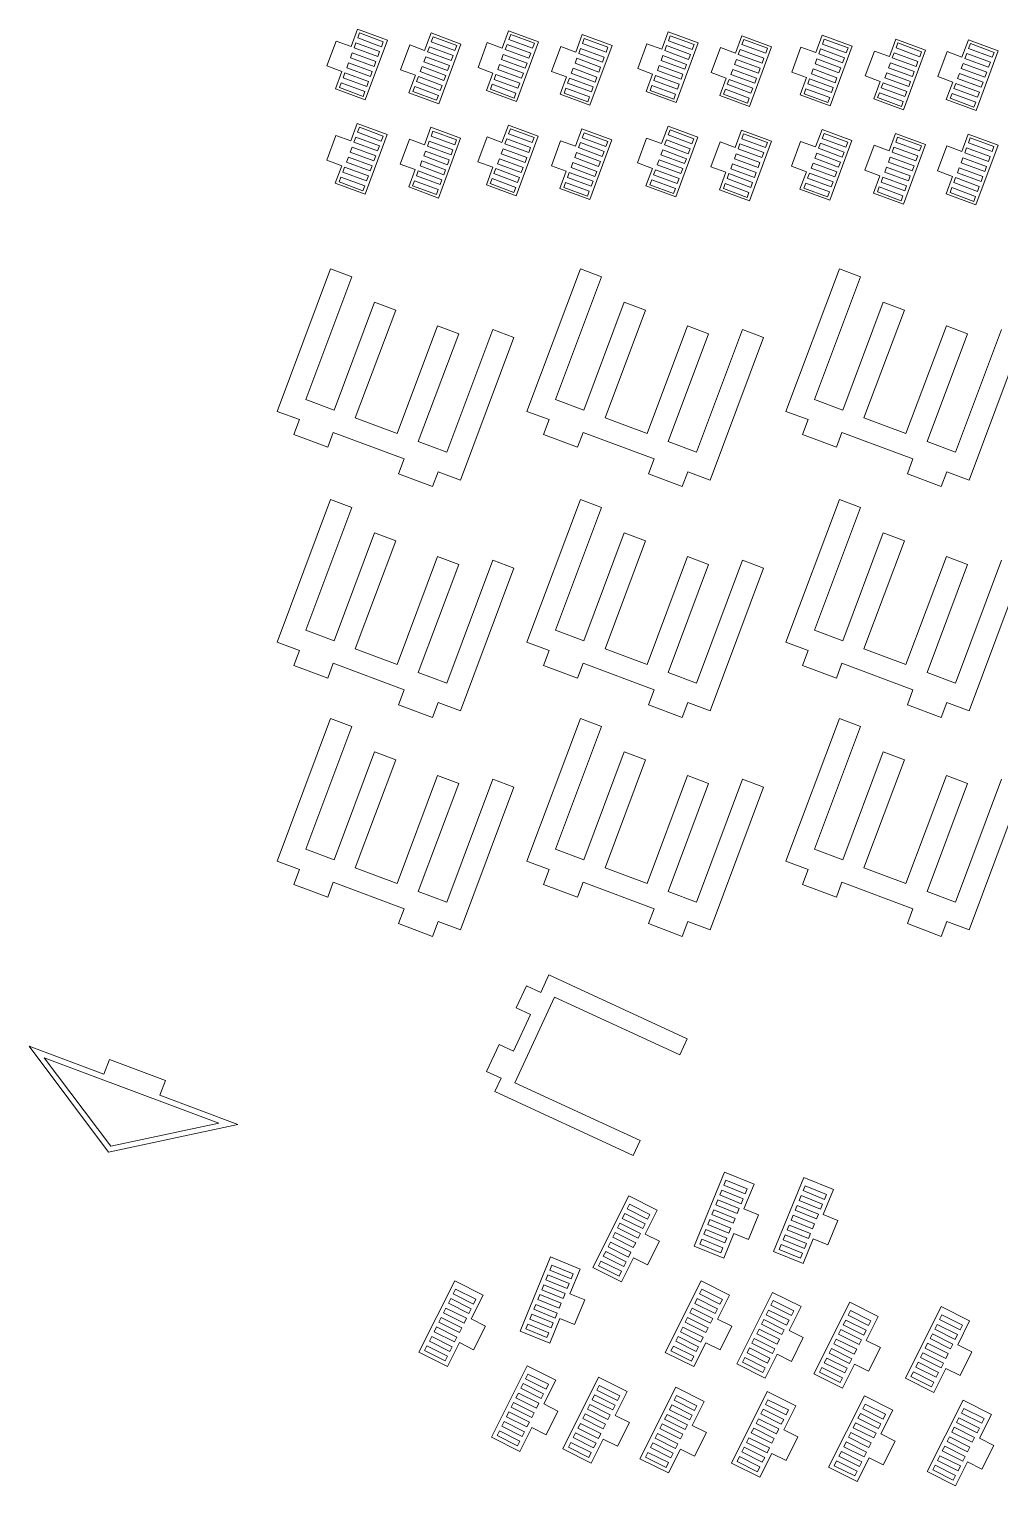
# Model space of a CAD drawing. Header units: millimetres. Extents: x -356 to 984, y -1262 to 367.
# Drawn here: x 420.9 to 603.9, y -867.7 to -593.1 of the extents above; entities that cross this region are included whole.
import ezdxf

# ---------------------------------------------------------------- set-up
doc = ezdxf.new("R2010")
doc.units = ezdxf.units.MM

msp = doc.modelspace()

# ---------------------------------------------------------------- linework, layer by layer
at = {"color": 7, "linetype": 'Continuous', "lineweight": 15}
for p, q in [((481.59, -596.34), (482.81, -593.05)), ((488.43, -595.13), (482.81, -593.05)), ((477.05, -599.99), (478.78, -595.3)), ((478.78, -595.3), (481.59, -596.34)), ((482.16, -596.59), (482.5, -595.65)), ((482.5, -595.65), (486.97, -597.3)), ((482.85, -594.71), (483.2, -593.78)), ((487.32, -596.37), (482.85, -594.71)), ((483.2, -593.78), (487.67, -595.43)), ((484.27, -606.39), (488.43, -595.13)), ((487.67, -595.43), (487.32, -596.37)), ((490.91, -600.72), (492.64, -596.03)), ((492.64, -596.03), (495.45, -597.07)), ((495.45, -597.07), (496.67, -593.78)), ((502.3, -595.86), (496.67, -593.78)), ((496.71, -595.44), (497.06, -594.5)), ((501.18, -597.09), (496.71, -595.44)), ((497.06, -594.5), (501.53, -596.16)), ((498.14, -607.12), (502.3, -595.86)), ((505.53, -600.29), (507.26, -595.6)), ((507.26, -595.6), (510.08, -596.64)), ((510.08, -596.64), (511.29, -593.36)), ((510.64, -596.89), (510.99, -595.96)), ((510.99, -595.96), (515.46, -597.61)), ((516.92, -595.44), (511.29, -593.36)), ((511.33, -595.02), (511.68, -594.08)), ((515.8, -596.67), (511.33, -595.02)), ((511.68, -594.08), (516.15, -595.73)), ((512.76, -606.7), (516.92, -595.44)), ((516.15, -595.73), (515.8, -596.67)), ((523.94, -597.37), (525.15, -594.09)), ((530.78, -596.17), (525.15, -594.09)), ((525.19, -595.75), (525.54, -594.81)), ((529.66, -597.4), (525.19, -595.75)), ((525.54, -594.81), (530.01, -596.46)), ((535.62, -600.5), (537.35, -595.81)), ((537.35, -595.81), (540.17, -596.85)), ((540.17, -596.85), (541.38, -593.57)), ((547.01, -595.65), (541.38, -593.57)), ((541.42, -595.23), (541.77, -594.29)), ((545.89, -596.88), (541.42, -595.23)), ((541.77, -594.29), (546.24, -595.94)), ((542.85, -606.91), (547.01, -595.65)), ((546.24, -595.94), (545.89, -596.88)), ((554.03, -597.58), (555.24, -594.3)), ((560.87, -596.38), (555.24, -594.3)), ((555.28, -595.96), (555.63, -595.02)), ((559.75, -597.61), (555.28, -595.96)), ((555.63, -595.02), (560.1, -596.67)), ((569.2, -597.49), (570.41, -594.21)), ((576.04, -596.29), (570.41, -594.21)), ((570.46, -595.87), (570.8, -594.93)), ((574.93, -597.52), (570.46, -595.87)), ((570.8, -594.93), (575.27, -596.58)), ((583.06, -598.22), (584.27, -594.94)), ((589.9, -597.01), (584.27, -594.94)), ((584.32, -596.59), (584.66, -595.66)), ((584.66, -595.66), (589.13, -597.31)), ((596.75, -598.34), (597.96, -595.05)), ((603.59, -597.13), (597.96, -595.05)), ((598, -596.71), (598.35, -595.78)), ((598.35, -595.78), (602.82, -597.43)), ((481.46, -598.47), (481.81, -597.53)), ((485.93, -600.12), (481.46, -598.47)), ((481.81, -597.53), (486.28, -599.18)), ((486.63, -598.24), (482.16, -596.59)), ((486.97, -597.3), (486.63, -598.24)), ((495.32, -599.19), (495.67, -598.26)), ((495.67, -598.26), (500.14, -599.91)), ((496.02, -597.32), (496.36, -596.38)), ((500.49, -598.97), (496.02, -597.32)), ((496.36, -596.38), (500.84, -598.03)), ((500.84, -598.03), (500.49, -598.97)), ((501.53, -596.16), (501.18, -597.09)), ((509.95, -598.77), (510.29, -597.83)), ((514.42, -600.42), (509.95, -598.77)), ((510.29, -597.83), (514.76, -599.48)), ((515.11, -598.55), (510.64, -596.89)), ((515.46, -597.61), (515.11, -598.55)), ((519.39, -601.02), (521.12, -596.33)), ((521.12, -596.33), (523.94, -597.37)), ((523.81, -599.5), (524.15, -598.56)), ((524.15, -598.56), (528.62, -600.21)), ((524.5, -597.62), (524.85, -596.68)), ((528.97, -599.27), (524.5, -597.62)), ((524.85, -596.68), (529.32, -598.34)), ((526.62, -607.42), (530.78, -596.17)), ((529.32, -598.34), (528.97, -599.27)), ((530.01, -596.46), (529.66, -597.4)), ((540.04, -598.98), (540.38, -598.04)), ((540.38, -598.04), (544.85, -599.7)), ((540.73, -597.11), (541.08, -596.17)), ((545.2, -598.76), (540.73, -597.11)), ((541.08, -596.17), (545.55, -597.82)), ((545.55, -597.82), (545.2, -598.76)), ((549.48, -601.23), (551.21, -596.54)), ((551.21, -596.54), (554.03, -597.58)), ((553.9, -599.71), (554.24, -598.77)), ((554.24, -598.77), (558.72, -600.42)), ((554.59, -597.83), (554.94, -596.9)), ((559.06, -599.49), (554.59, -597.83)), ((554.94, -596.9), (559.41, -598.55)), ((556.71, -607.64), (560.87, -596.38)), ((559.41, -598.55), (559.06, -599.49)), ((560.1, -596.67), (559.75, -597.61)), ((564.65, -601.14), (566.38, -596.45)), ((566.38, -596.45), (569.2, -597.49)), ((569.07, -599.62), (569.42, -598.68)), ((569.42, -598.68), (573.89, -600.33)), ((569.76, -597.74), (570.11, -596.8)), ((574.23, -599.39), (569.76, -597.74)), ((570.11, -596.8), (574.58, -598.46)), ((571.88, -607.54), (576.04, -596.29)), ((574.58, -598.46), (574.23, -599.39)), ((575.27, -596.58), (574.93, -597.52)), ((578.51, -601.87), (580.24, -597.18)), ((580.24, -597.18), (583.06, -598.22)), ((583.62, -598.47), (583.97, -597.53)), ((588.09, -600.12), (583.62, -598.47)), ((583.97, -597.53), (588.44, -599.18)), ((588.79, -598.25), (584.32, -596.59)), ((585.74, -608.27), (589.9, -597.01)), ((589.13, -597.31), (588.79, -598.25)), ((592.2, -601.99), (593.93, -597.3)), ((593.93, -597.3), (596.75, -598.34)), ((597.31, -598.59), (597.66, -597.65)), ((601.78, -600.24), (597.31, -598.59)), ((597.66, -597.65), (602.13, -599.3)), ((602.47, -598.37), (598, -596.71)), ((599.43, -608.39), (603.59, -597.13)), ((602.82, -597.43), (602.47, -598.37)), ((477.05, -599.99), (479.86, -601.03)), ((478.65, -604.31), (479.86, -601.03)), ((480.08, -602.22), (480.42, -601.28)), ((480.42, -601.28), (484.89, -602.93)), ((480.77, -600.34), (481.12, -599.4)), ((485.24, -601.99), (480.77, -600.34)), ((481.12, -599.4), (485.59, -601.06)), ((485.59, -601.06), (485.24, -601.99)), ((486.28, -599.18), (485.93, -600.12)), ((490.91, -600.72), (493.72, -601.76)), ((494.63, -601.07), (494.98, -600.13)), ((499.1, -602.72), (494.63, -601.07)), ((494.98, -600.13), (499.45, -601.78)), ((499.8, -600.85), (495.32, -599.19)), ((500.14, -599.91), (499.8, -600.85)), ((505.53, -600.29), (508.34, -601.33)), ((507.13, -604.62), (508.34, -601.33)), ((509.25, -600.65), (509.6, -599.71)), ((513.72, -602.3), (509.25, -600.65)), ((509.6, -599.71), (514.07, -601.36)), ((514.07, -601.36), (513.72, -602.3)), ((514.76, -599.48), (514.42, -600.42)), ((519.39, -601.02), (522.2, -602.06)), ((523.11, -601.37), (523.46, -600.44)), ((527.58, -603.03), (523.11, -601.37)), ((523.46, -600.44), (527.93, -602.09)), ((528.28, -601.15), (523.81, -599.5)), ((528.62, -600.21), (528.28, -601.15)), ((535.62, -600.5), (538.43, -601.54)), ((539.34, -600.86), (539.69, -599.92)), ((543.81, -602.51), (539.34, -600.86)), ((539.69, -599.92), (544.16, -601.57)), ((544.51, -600.63), (540.04, -598.98)), ((544.85, -599.7), (544.51, -600.63)), ((549.48, -601.23), (552.29, -602.27)), ((553.2, -601.59), (553.55, -600.65)), ((553.55, -600.65), (558.02, -602.3)), ((558.37, -601.36), (553.9, -599.71)), ((558.72, -600.42), (558.37, -601.36)), ((564.65, -601.14), (567.46, -602.18)), ((568.38, -601.49), (568.72, -600.56)), ((572.85, -603.15), (568.38, -601.49)), ((568.72, -600.56), (573.19, -602.21)), ((573.54, -601.27), (569.07, -599.62)), ((573.89, -600.33), (573.54, -601.27)), ((582.24, -602.22), (582.58, -601.28)), ((582.58, -601.28), (587.05, -602.94)), ((582.93, -600.35), (583.28, -599.41)), ((587.4, -602), (582.93, -600.35)), ((583.28, -599.41), (587.75, -601.06)), ((587.75, -601.06), (587.4, -602)), ((588.44, -599.18), (588.09, -600.12)), ((595.92, -602.34), (596.27, -601.4)), ((596.27, -601.4), (600.74, -603.06)), ((596.62, -600.47), (596.96, -599.53)), ((601.09, -602.12), (596.62, -600.47)), ((596.96, -599.53), (601.43, -601.18)), ((601.43, -601.18), (601.09, -602.12)), ((602.13, -599.3), (601.78, -600.24)), ((479.38, -604.09), (479.73, -603.16)), ((483.85, -605.75), (479.38, -604.09)), ((479.73, -603.16), (484.2, -604.81)), ((484.55, -603.87), (480.08, -602.22)), ((484.89, -602.93), (484.55, -603.87)), ((492.51, -605.04), (493.72, -601.76)), ((493.24, -604.82), (493.59, -603.88)), ((493.59, -603.88), (498.06, -605.54)), ((493.94, -602.95), (494.28, -602.01)), ((498.41, -604.6), (493.94, -602.95)), ((494.28, -602.01), (498.76, -603.66)), ((498.76, -603.66), (498.41, -604.6)), ((499.45, -601.78), (499.1, -602.72)), ((507.87, -604.4), (508.21, -603.46)), ((508.21, -603.46), (512.68, -605.11)), ((508.56, -602.52), (508.91, -601.58)), ((513.03, -604.17), (508.56, -602.52)), ((508.91, -601.58), (513.38, -603.24)), ((513.38, -603.24), (513.03, -604.17)), ((520.99, -605.34), (522.2, -602.06)), ((521.73, -605.13), (522.07, -604.19)), ((522.07, -604.19), (526.54, -605.84)), ((522.42, -603.25), (522.77, -602.31)), ((526.89, -604.9), (522.42, -603.25)), ((522.77, -602.31), (527.24, -603.96)), ((527.24, -603.96), (526.89, -604.9)), ((527.93, -602.09), (527.58, -603.03)), ((537.22, -604.83), (538.43, -601.54)), ((537.96, -604.61), (538.3, -603.67)), ((538.3, -603.67), (542.77, -605.32)), ((538.65, -602.73), (539, -601.8)), ((543.12, -604.39), (538.65, -602.73)), ((539, -601.8), (543.47, -603.45)), ((543.47, -603.45), (543.12, -604.39)), ((544.16, -601.57), (543.81, -602.51)), ((551.08, -605.56), (552.29, -602.27)), ((552.51, -603.46), (552.86, -602.52)), ((556.98, -605.11), (552.51, -603.46)), ((552.86, -602.52), (557.33, -604.18)), ((557.68, -603.24), (553.2, -601.59)), ((557.33, -604.18), (556.98, -605.11)), ((558.02, -602.3), (557.68, -603.24)), ((566.25, -605.46), (567.46, -602.18)), ((567.68, -603.37), (568.03, -602.43)), ((572.15, -605.02), (567.68, -603.37)), ((568.03, -602.43), (572.5, -604.08)), ((572.5, -604.08), (572.15, -605.02)), ((573.19, -602.21), (572.85, -603.15)), ((578.51, -601.87), (581.33, -602.91)), ((580.11, -606.19), (581.33, -602.91)), ((581.54, -604.1), (581.89, -603.16)), ((586.01, -605.75), (581.54, -604.1)), ((581.89, -603.16), (586.36, -604.81)), ((586.71, -603.87), (582.24, -602.22)), ((587.05, -602.94), (586.71, -603.87)), ((592.2, -601.99), (595.01, -603.03)), ((593.8, -606.31), (595.01, -603.03)), ((595.23, -604.22), (595.58, -603.28)), ((599.7, -605.87), (595.23, -604.22)), ((595.58, -603.28), (600.05, -604.93)), ((600.39, -603.99), (595.92, -602.34)), ((600.74, -603.06), (600.39, -603.99)), ((484.27, -606.39), (478.65, -604.31)), ((484.2, -604.81), (483.85, -605.75)), ((498.14, -607.12), (492.51, -605.04)), ((497.72, -606.47), (493.24, -604.82)), ((498.06, -605.54), (497.72, -606.47)), ((512.76, -606.7), (507.13, -604.62)), ((512.34, -606.05), (507.87, -604.4)), ((512.68, -605.11), (512.34, -606.05)), ((526.62, -607.42), (520.99, -605.34)), ((526.2, -606.78), (521.73, -605.13)), ((526.54, -605.84), (526.2, -606.78)), ((542.85, -606.91), (537.22, -604.83)), ((542.43, -606.26), (537.96, -604.61)), ((542.77, -605.32), (542.43, -606.26)), ((556.71, -607.64), (551.08, -605.56)), ((551.82, -605.34), (552.16, -604.4)), ((556.29, -606.99), (551.82, -605.34)), ((552.16, -604.4), (556.64, -606.05)), ((556.64, -606.05), (556.29, -606.99)), ((571.88, -607.54), (566.25, -605.46)), ((566.99, -605.25), (567.34, -604.31)), ((571.46, -606.9), (566.99, -605.25)), ((567.34, -604.31), (571.81, -605.96)), ((571.81, -605.96), (571.46, -606.9)), ((585.74, -608.27), (580.11, -606.19)), ((580.85, -605.97), (581.2, -605.04)), ((585.32, -607.63), (580.85, -605.97)), ((581.2, -605.04), (585.67, -606.69)), ((585.67, -606.69), (585.32, -607.63)), ((586.36, -604.81), (586.01, -605.75)), ((599.43, -608.39), (593.8, -606.31)), ((594.54, -606.09), (594.88, -605.16)), ((599.01, -607.75), (594.54, -606.09)), ((594.88, -605.16), (599.35, -606.81)), ((599.35, -606.81), (599.01, -607.75)), ((600.05, -604.93), (599.7, -605.87)), ((481.55, -614.12), (482.77, -610.83)), ((488.39, -612.91), (482.77, -610.83)), ((482.81, -612.49), (483.16, -611.56)), ((487.28, -614.15), (482.81, -612.49)), ((483.16, -611.56), (487.63, -613.21)), ((495.41, -614.85), (496.63, -611.56)), ((502.25, -613.64), (496.63, -611.56)), ((496.67, -613.22), (497.02, -612.28)), ((497.02, -612.28), (501.49, -613.94)), ((510.03, -614.42), (511.25, -611.14)), ((516.88, -613.22), (511.25, -611.14)), ((511.29, -612.8), (511.64, -611.86)), ((511.64, -611.86), (516.11, -613.51)), ((523.89, -615.15), (525.11, -611.87)), ((530.74, -613.95), (525.11, -611.87)), ((540.13, -614.63), (541.34, -611.35)), ((546.97, -613.43), (541.34, -611.35)), ((541.38, -613.01), (541.73, -612.07)), ((541.73, -612.07), (546.2, -613.72)), ((553.99, -615.36), (555.2, -612.08)), ((560.83, -614.16), (555.2, -612.08)), ((569.16, -615.27), (570.37, -611.99)), ((576, -614.07), (570.37, -611.99)), ((477, -617.77), (478.74, -613.08)), ((478.74, -613.08), (481.55, -614.12)), ((482.12, -614.37), (482.46, -613.43)), ((486.59, -616.02), (482.12, -614.37)), ((482.46, -613.43), (486.93, -615.08)), ((484.23, -624.17), (488.39, -612.91)), ((486.93, -615.08), (486.59, -616.02)), ((487.63, -613.21), (487.28, -614.15)), ((490.87, -618.5), (492.6, -613.81)), ((492.6, -613.81), (495.41, -614.85)), ((495.98, -615.1), (496.32, -614.16)), ((500.45, -616.75), (495.98, -615.1)), ((496.32, -614.16), (500.79, -615.81)), ((501.14, -614.87), (496.67, -613.22)), ((498.09, -624.9), (502.25, -613.64)), ((501.49, -613.94), (501.14, -614.87)), ((505.49, -618.07), (507.22, -613.38)), ((507.22, -613.38), (510.03, -614.42)), ((510.6, -614.67), (510.95, -613.74)), ((515.07, -616.33), (510.6, -614.67)), ((510.95, -613.74), (515.42, -615.39)), ((515.76, -614.45), (511.29, -612.8)), ((512.72, -624.48), (516.88, -613.22)), ((516.11, -613.51), (515.76, -614.45)), ((519.35, -618.8), (521.08, -614.11)), ((521.08, -614.11), (523.89, -615.15)), ((524.46, -615.4), (524.81, -614.46)), ((524.81, -614.46), (529.28, -616.12)), ((525.15, -613.53), (525.5, -612.59)), ((529.62, -615.18), (525.15, -613.53)), ((525.5, -612.59), (529.97, -614.24)), ((526.58, -625.2), (530.74, -613.95)), ((529.97, -614.24), (529.62, -615.18)), ((535.58, -618.28), (537.31, -613.59)), ((537.31, -613.59), (540.13, -614.63)), ((540.69, -614.89), (541.04, -613.95)), ((545.16, -616.54), (540.69, -614.89)), ((541.04, -613.95), (545.51, -615.6)), ((545.85, -614.66), (541.38, -613.01)), ((542.81, -624.69), (546.97, -613.43)), ((546.2, -613.72), (545.85, -614.66)), ((549.44, -619.01), (551.17, -614.32)), ((551.17, -614.32), (553.99, -615.36)), ((554.55, -615.61), (554.9, -614.68)), ((554.9, -614.68), (559.37, -616.33)), ((555.24, -613.74), (555.59, -612.8)), ((559.71, -615.39), (555.24, -613.74)), ((555.59, -612.8), (560.06, -614.45)), ((556.67, -625.42), (560.83, -614.16)), ((560.06, -614.45), (559.71, -615.39)), ((564.61, -618.92), (566.34, -614.23)), ((566.34, -614.23), (569.16, -615.27)), ((569.72, -615.52), (570.07, -614.58)), ((570.07, -614.58), (574.54, -616.24)), ((570.41, -613.65), (570.76, -612.71)), ((574.88, -615.3), (570.41, -613.65)), ((570.76, -612.71), (575.23, -614.36)), ((571.84, -625.32), (576, -614.07)), ((575.23, -614.36), (574.88, -615.3)), ((578.47, -619.65), (580.2, -614.96)), ((580.2, -614.96), (583.02, -616)), ((583.02, -616), (584.23, -612.72)), ((589.86, -614.8), (584.23, -612.72)), ((584.27, -614.37), (584.62, -613.44)), ((588.75, -616.03), (584.27, -614.37)), ((584.62, -613.44), (589.09, -615.09)), ((585.7, -626.05), (589.86, -614.8)), ((589.09, -615.09), (588.75, -616.03)), ((592.16, -619.77), (593.89, -615.08)), ((593.89, -615.08), (596.71, -616.12)), ((596.71, -616.12), (597.92, -612.83)), ((603.55, -614.91), (597.92, -612.83)), ((597.96, -614.49), (598.31, -613.56)), ((602.43, -616.15), (597.96, -614.49)), ((598.31, -613.56), (602.78, -615.21)), ((599.39, -626.17), (603.55, -614.91)), ((602.78, -615.21), (602.43, -616.15)), ((477, -617.77), (479.82, -618.81)), ((480.73, -618.12), (481.08, -617.18)), ((481.08, -617.18), (485.55, -618.84)), ((481.42, -616.25), (481.77, -615.31)), ((485.89, -617.9), (481.42, -616.25)), ((481.77, -615.31), (486.24, -616.96)), ((486.24, -616.96), (485.89, -617.9)), ((494.59, -618.85), (494.94, -617.91)), ((494.94, -617.91), (499.41, -619.56)), ((495.28, -616.97), (495.63, -616.04)), ((499.75, -618.63), (495.28, -616.97)), ((495.63, -616.04), (500.1, -617.69)), ((500.1, -617.69), (499.75, -618.63)), ((500.79, -615.81), (500.45, -616.75)), ((509.21, -618.43), (509.56, -617.49)), ((509.56, -617.49), (514.03, -619.14)), ((509.91, -616.55), (510.25, -615.61)), ((514.38, -618.2), (509.91, -616.55)), ((510.25, -615.61), (514.72, -617.26)), ((514.72, -617.26), (514.38, -618.2)), ((515.42, -615.39), (515.07, -616.33)), ((523.77, -617.28), (524.11, -616.34)), ((528.24, -618.93), (523.77, -617.28)), ((524.11, -616.34), (528.58, -617.99)), ((528.93, -617.05), (524.46, -615.4)), ((528.58, -617.99), (528.24, -618.93)), ((529.28, -616.12), (528.93, -617.05)), ((539.3, -618.64), (539.65, -617.7)), ((539.65, -617.7), (544.12, -619.35)), ((540, -616.76), (540.34, -615.82)), ((544.47, -618.41), (540, -616.76)), ((540.34, -615.82), (544.81, -617.48)), ((544.81, -617.48), (544.47, -618.41)), ((545.51, -615.6), (545.16, -616.54)), ((553.86, -617.49), (554.2, -616.55)), ((558.33, -619.14), (553.86, -617.49)), ((554.2, -616.55), (558.67, -618.2)), ((559.02, -617.27), (554.55, -615.61)), ((559.37, -616.33), (559.02, -617.27)), ((569.03, -617.4), (569.37, -616.46)), ((573.5, -619.05), (569.03, -617.4)), ((569.37, -616.46), (573.84, -618.11)), ((574.19, -617.17), (569.72, -615.52)), ((574.54, -616.24), (574.19, -617.17)), ((582.89, -618.13), (583.23, -617.19)), ((583.23, -617.19), (587.71, -618.84)), ((583.58, -616.25), (583.93, -615.31)), ((588.05, -617.9), (583.58, -616.25)), ((583.93, -615.31), (588.4, -616.96)), ((588.4, -616.96), (588.05, -617.9)), ((596.58, -618.25), (596.92, -617.31)), ((596.92, -617.31), (601.39, -618.96)), ((597.27, -616.37), (597.62, -615.43)), ((601.74, -618.02), (597.27, -616.37)), ((597.62, -615.43), (602.09, -617.08)), ((602.09, -617.08), (601.74, -618.02)), ((478.61, -622.09), (479.82, -618.81)), ((480.04, -620), (480.38, -619.06)), ((484.51, -621.65), (480.04, -620)), ((480.38, -619.06), (484.85, -620.71)), ((485.2, -619.77), (480.73, -618.12)), ((484.85, -620.71), (484.51, -621.65)), ((485.55, -618.84), (485.2, -619.77)), ((490.87, -618.5), (493.68, -619.54)), ((492.47, -622.82), (493.68, -619.54)), ((493.9, -620.73), (494.24, -619.79)), ((498.37, -622.38), (493.9, -620.73)), ((494.24, -619.79), (498.71, -621.44)), ((499.06, -620.5), (494.59, -618.85)), ((499.41, -619.56), (499.06, -620.5)), ((505.49, -618.07), (508.3, -619.11)), ((507.09, -622.4), (508.3, -619.11)), ((508.52, -620.3), (508.87, -619.36)), ((512.99, -621.95), (508.52, -620.3)), ((508.87, -619.36), (513.34, -621.02)), ((513.68, -620.08), (509.21, -618.43)), ((514.03, -619.14), (513.68, -620.08)), ((519.35, -618.8), (522.16, -619.84)), ((520.95, -623.12), (522.16, -619.84)), ((522.38, -621.03), (522.73, -620.09)), ((522.73, -620.09), (527.2, -621.74)), ((523.07, -619.15), (523.42, -618.22)), ((527.54, -620.81), (523.07, -619.15)), ((523.42, -618.22), (527.89, -619.87)), ((527.89, -619.87), (527.54, -620.81)), ((535.58, -618.28), (538.39, -619.32)), ((537.18, -622.61), (538.39, -619.32)), ((538.61, -620.51), (538.96, -619.58)), ((543.08, -622.17), (538.61, -620.51)), ((538.96, -619.58), (543.43, -621.23)), ((543.77, -620.29), (539.3, -618.64)), ((544.12, -619.35), (543.77, -620.29)), ((549.44, -619.01), (552.25, -620.05)), ((551.04, -623.34), (552.25, -620.05)), ((552.47, -621.24), (552.82, -620.3)), ((552.82, -620.3), (557.29, -621.96)), ((553.16, -619.37), (553.51, -618.43)), ((557.63, -621.02), (553.16, -619.37)), ((553.51, -618.43), (557.98, -620.08)), ((557.98, -620.08), (557.63, -621.02)), ((558.67, -618.2), (558.33, -619.14)), ((564.61, -618.92), (567.42, -619.96)), ((566.21, -623.24), (567.42, -619.96)), ((567.64, -621.15), (567.99, -620.21)), ((567.99, -620.21), (572.46, -621.86)), ((568.33, -619.27), (568.68, -618.34)), ((572.8, -620.93), (568.33, -619.27)), ((568.68, -618.34), (573.15, -619.99)), ((573.15, -619.99), (572.8, -620.93)), ((573.84, -618.11), (573.5, -619.05)), ((578.47, -619.65), (581.28, -620.69)), ((580.07, -623.97), (581.28, -620.69)), ((582.19, -620), (582.54, -619.06)), ((586.67, -621.65), (582.19, -620)), ((582.54, -619.06), (587.01, -620.72)), ((587.36, -619.78), (582.89, -618.13)), ((587.01, -620.72), (586.67, -621.65)), ((587.71, -618.84), (587.36, -619.78)), ((592.16, -619.77), (594.97, -620.81)), ((595.88, -620.12), (596.23, -619.18)), ((600.35, -621.77), (595.88, -620.12)), ((596.23, -619.18), (600.7, -620.84)), ((601.05, -619.9), (596.58, -618.25)), ((601.39, -618.96), (601.05, -619.9)), ((484.23, -624.17), (478.61, -622.09)), ((479.34, -621.87), (479.69, -620.94)), ((483.81, -623.53), (479.34, -621.87)), ((479.69, -620.94), (484.16, -622.59)), ((484.16, -622.59), (483.81, -623.53)), ((498.09, -624.9), (492.47, -622.82)), ((493.2, -622.6), (493.55, -621.66)), ((497.67, -624.25), (493.2, -622.6)), ((493.55, -621.66), (498.02, -623.32)), ((498.02, -623.32), (497.67, -624.25)), ((498.71, -621.44), (498.37, -622.38)), ((512.72, -624.48), (507.09, -622.4)), ((507.83, -622.18), (508.17, -621.24)), ((512.3, -623.83), (507.83, -622.18)), ((508.17, -621.24), (512.64, -622.89)), ((512.64, -622.89), (512.3, -623.83)), ((513.34, -621.02), (512.99, -621.95)), ((526.58, -625.2), (520.95, -623.12)), ((521.69, -622.91), (522.03, -621.97)), ((526.16, -624.56), (521.69, -622.91)), ((522.03, -621.97), (526.5, -623.62)), ((526.85, -622.68), (522.38, -621.03)), ((527.2, -621.74), (526.85, -622.68)), ((542.81, -624.69), (537.18, -622.61)), ((537.92, -622.39), (538.26, -621.45)), ((542.39, -624.04), (537.92, -622.39)), ((538.26, -621.45), (542.73, -623.1)), ((542.73, -623.1), (542.39, -624.04)), ((543.43, -621.23), (543.08, -622.17)), ((556.67, -625.42), (551.04, -623.34)), ((551.78, -623.12), (552.12, -622.18)), ((556.25, -624.77), (551.78, -623.12)), ((552.12, -622.18), (556.59, -623.83)), ((556.94, -622.89), (552.47, -621.24)), ((557.29, -621.96), (556.94, -622.89)), ((571.84, -625.32), (566.21, -623.24)), ((566.95, -623.03), (567.29, -622.09)), ((571.42, -624.68), (566.95, -623.03)), ((567.29, -622.09), (571.76, -623.74)), ((572.11, -622.8), (567.64, -621.15)), ((572.46, -621.86), (572.11, -622.8)), ((580.81, -623.75), (581.15, -622.82)), ((581.15, -622.82), (585.63, -624.47)), ((581.5, -621.88), (581.85, -620.94)), ((585.97, -623.53), (581.5, -621.88)), ((581.85, -620.94), (586.32, -622.59)), ((586.32, -622.59), (585.97, -623.53)), ((593.76, -624.09), (594.97, -620.81)), ((594.5, -623.87), (594.84, -622.94)), ((594.84, -622.94), (599.31, -624.59)), ((595.19, -622), (595.54, -621.06)), ((599.66, -623.65), (595.19, -622)), ((595.54, -621.06), (600.01, -622.71)), ((600.01, -622.71), (599.66, -623.65)), ((600.7, -620.84), (600.35, -621.77)), ((526.5, -623.62), (526.16, -624.56)), ((556.59, -623.83), (556.25, -624.77)), ((571.76, -623.74), (571.42, -624.68)), ((585.7, -626.05), (580.07, -623.97)), ((585.28, -625.41), (580.81, -623.75)), ((585.63, -624.47), (585.28, -625.41)), ((599.39, -626.17), (593.76, -624.09)), ((598.97, -625.53), (594.5, -623.87)), ((599.31, -624.59), (598.97, -625.53)), ((477.74, -638.23), (467.66, -665.12)), ((473.04, -662.87), (481.72, -639.73)), ((477.74, -638.23), (481.72, -639.73)), ((524.82, -638.23), (514.74, -665.12)), ((520.13, -662.87), (528.8, -639.73)), ((524.82, -638.23), (528.8, -639.73)), ((573.64, -638.23), (563.56, -665.12)), ((568.94, -662.87), (577.62, -639.73)), ((573.64, -638.23), (577.62, -639.73)), ((486.02, -644.54), (478.39, -664.87)), ((490, -646.03), (486.02, -644.54)), ((533.1, -644.54), (525.48, -664.87)), ((537.08, -646.03), (533.1, -644.54)), ((581.91, -644.54), (574.29, -664.87)), ((585.89, -646.03), (581.91, -644.54)), ((482.37, -666.37), (490, -646.03)), ((529.46, -666.37), (537.08, -646.03)), ((578.27, -666.37), (585.89, -646.03)), ((497.91, -649), (490.29, -669.33)), ((494.27, -670.83), (501.89, -650.49)), ((501.89, -650.49), (497.91, -649)), ((508.3, -649.69), (499.62, -672.83)), ((508.3, -649.69), (512.28, -651.18)), ((545, -649), (537.38, -669.33)), ((541.36, -670.83), (548.98, -650.49)), ((548.98, -650.49), (545, -649)), ((555.38, -649.69), (546.71, -672.83)), ((555.38, -649.69), (559.36, -651.18)), ((593.81, -649), (586.19, -669.33)), ((590.17, -670.83), (597.79, -650.49)), ((597.79, -650.49), (593.81, -649)), ((604.2, -649.69), (595.52, -672.83)), ((502.2, -678.07), (512.28, -651.18)), ((549.28, -678.07), (559.36, -651.18)), ((598.09, -678.07), (608.18, -651.18)), ((478.39, -664.87), (473.04, -662.87)), ((525.48, -664.87), (520.13, -662.87)), ((574.29, -664.87), (568.94, -662.87)), ((467.66, -665.12), (471.85, -666.69)), ((470.8, -669.5), (471.85, -666.69)), ((490.29, -669.33), (482.37, -666.37)), ((514.74, -665.12), (518.94, -666.69)), ((517.89, -669.5), (518.94, -666.69)), ((537.38, -669.33), (529.46, -666.37)), ((563.56, -665.12), (567.75, -666.69)), ((566.7, -669.5), (567.75, -666.69)), ((586.19, -669.33), (578.27, -666.37)), ((477.18, -671.9), (470.8, -669.5)), ((478.24, -669.09), (477.18, -671.9)), ((478.24, -669.09), (491.62, -674.1)), ((524.27, -671.9), (517.89, -669.5)), ((525.32, -669.09), (524.27, -671.9)), ((525.32, -669.09), (538.7, -674.1)), ((573.08, -671.9), (566.7, -669.5)), ((574.13, -669.09), (573.08, -671.9)), ((574.13, -669.09), (587.51, -674.1)), ((499.62, -672.83), (494.27, -670.83)), ((546.71, -672.83), (541.36, -670.83)), ((595.52, -672.83), (590.17, -670.83)), ((490.56, -676.91), (491.62, -674.1)), ((537.65, -676.91), (538.7, -674.1)), ((586.46, -676.91), (587.51, -674.1)), ((496.95, -679.31), (490.56, -676.91)), ((498, -676.5), (496.95, -679.31)), ((498, -676.5), (502.2, -678.07)), ((544.03, -679.31), (537.65, -676.91)), ((545.08, -676.5), (544.03, -679.31)), ((545.08, -676.5), (549.28, -678.07)), ((592.84, -679.31), (586.46, -676.91)), ((593.9, -676.5), (592.84, -679.31)), ((593.9, -676.5), (598.09, -678.07)), ((477.74, -681.75), (467.66, -708.64)), ((473.04, -706.38), (481.72, -683.24)), ((477.74, -681.75), (481.72, -683.24)), ((524.82, -681.75), (514.74, -708.64)), ((520.13, -706.38), (528.8, -683.24)), ((524.82, -681.75), (528.8, -683.24)), ((573.64, -681.75), (563.56, -708.64)), ((568.94, -706.38), (577.62, -683.24)), ((573.64, -681.75), (577.62, -683.24)), ((486.02, -688.06), (478.39, -708.39)), ((490, -689.55), (486.02, -688.06)), ((533.1, -688.06), (525.48, -708.39)), ((537.08, -689.55), (533.1, -688.06)), ((581.91, -688.06), (574.29, -708.39)), ((585.89, -689.55), (581.91, -688.06)), ((482.37, -709.88), (490, -689.55)), ((529.46, -709.88), (537.08, -689.55)), ((578.27, -709.88), (585.89, -689.55)), ((497.91, -692.52), (490.29, -712.85)), ((494.27, -714.34), (501.89, -694.01)), ((501.89, -694.01), (497.91, -692.52)), ((508.3, -693.21), (499.62, -716.35)), ((502.2, -721.59), (512.28, -694.7)), ((508.3, -693.21), (512.28, -694.7)), ((545, -692.52), (537.38, -712.85)), ((541.36, -714.34), (548.98, -694.01)), ((548.98, -694.01), (545, -692.52)), ((555.38, -693.21), (546.71, -716.35)), ((549.28, -721.59), (559.36, -694.7)), ((555.38, -693.21), (559.36, -694.7)), ((593.81, -692.52), (586.19, -712.85)), ((590.17, -714.34), (597.79, -694.01)), ((597.79, -694.01), (593.81, -692.52)), ((604.2, -693.21), (595.52, -716.35)), ((598.09, -721.59), (608.18, -694.7)), ((467.66, -708.64), (471.85, -710.21)), ((478.39, -708.39), (473.04, -706.38)), ((514.74, -708.64), (518.94, -710.21)), ((525.48, -708.39), (520.13, -706.38)), ((563.56, -708.64), (567.75, -710.21)), ((574.29, -708.39), (568.94, -706.38)), ((470.8, -713.02), (471.85, -710.21)), ((490.29, -712.85), (482.37, -709.88)), ((517.89, -713.02), (518.94, -710.21)), ((537.38, -712.85), (529.46, -709.88)), ((566.7, -713.02), (567.75, -710.21)), ((586.19, -712.85), (578.27, -709.88)), ((477.18, -715.41), (470.8, -713.02)), ((478.24, -712.6), (477.18, -715.41)), ((478.24, -712.6), (491.62, -717.62)), ((524.27, -715.41), (517.89, -713.02)), ((525.32, -712.6), (524.27, -715.41)), ((525.32, -712.6), (538.7, -717.62)), ((573.08, -715.41), (566.7, -713.02)), ((574.13, -712.6), (573.08, -715.41)), ((574.13, -712.6), (587.51, -717.62)), ((499.62, -716.35), (494.27, -714.34)), ((546.71, -716.35), (541.36, -714.34)), ((595.52, -716.35), (590.17, -714.34)), ((490.56, -720.43), (491.62, -717.62)), ((537.65, -720.43), (538.7, -717.62)), ((586.46, -720.43), (587.51, -717.62)), ((496.95, -722.82), (490.56, -720.43)), ((498, -720.01), (496.95, -722.82)), ((498, -720.01), (502.2, -721.59)), ((544.03, -722.82), (537.65, -720.43)), ((545.08, -720.01), (544.03, -722.82)), ((545.08, -720.01), (549.28, -721.59)), ((592.84, -722.82), (586.46, -720.43)), ((593.9, -720.01), (592.84, -722.82)), ((593.9, -720.01), (598.09, -721.59)), ((477.74, -723.04), (467.66, -749.93)), ((473.04, -747.68), (481.72, -724.54)), ((477.74, -723.04), (481.72, -724.54)), ((524.82, -723.04), (514.74, -749.93)), ((520.13, -747.68), (528.8, -724.54)), ((524.82, -723.04), (528.8, -724.54)), ((573.64, -723.04), (563.56, -749.93)), ((568.94, -747.68), (577.62, -724.54)), ((573.64, -723.04), (577.62, -724.54)), ((486.02, -729.35), (478.39, -749.68)), ((490, -730.84), (486.02, -729.35)), ((533.1, -729.35), (525.48, -749.68)), ((537.08, -730.84), (533.1, -729.35)), ((581.91, -729.35), (574.29, -749.68)), ((585.89, -730.84), (581.91, -729.35)), ((482.37, -751.18), (490, -730.84)), ((529.46, -751.18), (537.08, -730.84)), ((578.27, -751.18), (585.89, -730.84)), ((497.91, -733.81), (490.29, -754.15)), ((494.27, -755.64), (501.89, -735.3)), ((501.89, -735.3), (497.91, -733.81)), ((508.3, -734.5), (499.62, -757.64)), ((502.2, -762.88), (512.28, -735.99)), ((508.3, -734.5), (512.28, -735.99)), ((545, -733.81), (537.38, -754.15)), ((541.36, -755.64), (548.98, -735.3)), ((548.98, -735.3), (545, -733.81)), ((555.38, -734.5), (546.71, -757.64)), ((549.28, -762.88), (559.36, -735.99)), ((555.38, -734.5), (559.36, -735.99)), ((593.81, -733.81), (586.19, -754.15)), ((590.17, -755.64), (597.79, -735.3)), ((597.79, -735.3), (593.81, -733.81)), ((604.2, -734.5), (595.52, -757.64)), ((598.09, -762.88), (608.18, -735.99)), ((478.39, -749.68), (473.04, -747.68)), ((525.48, -749.68), (520.13, -747.68)), ((574.29, -749.68), (568.94, -747.68)), ((467.66, -749.93), (471.85, -751.5)), ((470.8, -754.31), (471.85, -751.5)), ((490.29, -754.15), (482.37, -751.18)), ((514.74, -749.93), (518.94, -751.5)), ((517.89, -754.31), (518.94, -751.5)), ((537.38, -754.15), (529.46, -751.18)), ((563.56, -749.93), (567.75, -751.5)), ((566.7, -754.31), (567.75, -751.5)), ((586.19, -754.15), (578.27, -751.18)), ((477.18, -756.71), (470.8, -754.31)), ((478.24, -753.9), (477.18, -756.71)), ((478.24, -753.9), (491.62, -758.91)), ((524.27, -756.71), (517.89, -754.31)), ((525.32, -753.9), (524.27, -756.71)), ((525.32, -753.9), (538.7, -758.91)), ((573.08, -756.71), (566.7, -754.31)), ((574.13, -753.9), (573.08, -756.71)), ((574.13, -753.9), (587.51, -758.91)), ((499.62, -757.64), (494.27, -755.64)), ((546.71, -757.64), (541.36, -755.64)), ((595.52, -757.64), (590.17, -755.64)), ((490.56, -761.72), (491.62, -758.91)), ((537.65, -761.72), (538.7, -758.91)), ((586.46, -761.72), (587.51, -758.91)), ((496.95, -764.12), (490.56, -761.72)), ((498, -761.31), (496.95, -764.12)), ((498, -761.31), (502.2, -762.88)), ((544.03, -764.12), (537.65, -761.72)), ((545.08, -761.31), (544.03, -764.12)), ((545.08, -761.31), (549.28, -762.88)), ((592.84, -764.12), (586.46, -761.72)), ((593.9, -761.31), (592.84, -764.12)), ((593.9, -761.31), (598.09, -762.88)), ((518.89, -771.38), (517.36, -774.68)), ((518.89, -771.38), (544.95, -783.44)), ((514.64, -773.42), (512.71, -777.59)), ((517.36, -774.68), (514.64, -773.42)), ((512.48, -791.72), (519.96, -775.56)), ((519.96, -775.56), (543.54, -786.48)), ((515.43, -778.85), (512.23, -785.76)), ((515.43, -778.85), (512.71, -777.59)), ((420.91, -784.85), (435, -790.13)), ((435.87, -804.78), (420.91, -784.85)), ((509.51, -784.5), (507.14, -789.61)), ((512.23, -785.76), (509.51, -784.5)), ((544.95, -783.44), (543.54, -786.48)), ((423.76, -786.99), (456.68, -799.33)), ((436.28, -803.66), (423.76, -786.99)), ((436.05, -787.33), (435, -790.13)), ((436.05, -787.33), (446.58, -791.27)), ((509.86, -790.87), (507.14, -789.61)), ((509.86, -790.87), (508.71, -793.35)), ((446.58, -791.27), (445.53, -794.08)), ((508.71, -793.35), (534.77, -805.42)), ((536.06, -802.63), (512.48, -791.72)), ((445.53, -794.08), (460.24, -799.6)), ((460.24, -799.6), (435.87, -804.78)), ((456.68, -799.33), (436.28, -803.66)), ((536.06, -802.63), (534.77, -805.42)), ((552, -808.57), (546.28, -822.53)), ((551.87, -811.03), (552.24, -810.11)), ((552, -808.57), (557.55, -810.84)), ((552.24, -810.11), (556.24, -811.74)), ((566.97, -809.59), (561.25, -823.55)), ((566.97, -809.59), (572.52, -811.87)), ((551.11, -812.88), (551.49, -811.96)), ((555.1, -814.52), (551.11, -812.88)), ((551.49, -811.96), (555.48, -813.59)), ((555.86, -812.67), (551.87, -811.03)), ((557.55, -810.84), (555.64, -815.51)), ((556.24, -811.74), (555.86, -812.67)), ((566.07, -813.91), (566.45, -812.99)), ((566.45, -812.99), (570.45, -814.62)), ((566.83, -812.06), (567.21, -811.13)), ((570.83, -813.7), (566.83, -812.06)), ((567.21, -811.13), (571.21, -812.77)), ((572.52, -811.87), (570.61, -816.53)), ((571.21, -812.77), (570.83, -813.7)), ((533.94, -813.05), (527.18, -826.54)), ((533.62, -815.5), (534.07, -814.61)), ((537.48, -817.43), (533.62, -815.5)), ((533.94, -813.05), (539.3, -815.74)), ((534.07, -814.61), (537.93, -816.54)), ((539.3, -815.74), (537.04, -820.25)), ((549.59, -816.58), (549.97, -815.66)), ((549.97, -815.66), (553.97, -817.29)), ((550.35, -814.73), (550.73, -813.81)), ((554.35, -816.37), (550.35, -814.73)), ((550.73, -813.81), (554.72, -815.44)), ((554.72, -815.44), (554.35, -816.37)), ((555.48, -813.59), (555.1, -814.52)), ((558.42, -816.64), (555.64, -815.51)), ((565.31, -815.76), (565.69, -814.84)), ((569.31, -817.4), (565.31, -815.76)), ((565.69, -814.84), (569.69, -816.47)), ((570.07, -815.55), (566.07, -813.91)), ((570.45, -814.62), (570.07, -815.55)), ((531.83, -819.08), (532.27, -818.18)), ((532.27, -818.18), (536.14, -820.12)), ((532.72, -817.29), (533.17, -816.39)), ((536.58, -819.22), (532.72, -817.29)), ((533.17, -816.39), (537.03, -818.33)), ((537.03, -818.33), (536.58, -819.22)), ((537.93, -816.54), (537.48, -817.43)), ((548.83, -818.43), (549.21, -817.51)), ((552.83, -820.07), (548.83, -818.43)), ((549.21, -817.51), (553.21, -819.15)), ((553.59, -818.22), (549.59, -816.58)), ((553.97, -817.29), (553.59, -818.22)), ((558.42, -816.64), (556.52, -821.27)), ((564.56, -817.61), (564.94, -816.69)), ((568.55, -819.25), (564.56, -817.61)), ((564.94, -816.69), (568.93, -818.32)), ((568.93, -818.32), (568.55, -819.25)), ((569.69, -816.47), (569.31, -817.4)), ((573.38, -817.67), (570.61, -816.53)), ((573.38, -817.67), (571.49, -822.3)), ((530.93, -820.86), (531.38, -819.97)), ((534.79, -822.8), (530.93, -820.86)), ((531.38, -819.97), (535.24, -821.9)), ((535.69, -821.01), (531.83, -819.08)), ((536.14, -820.12), (535.69, -821.01)), ((539.73, -821.59), (537.04, -820.25)), ((547.32, -822.14), (547.7, -821.21)), ((547.7, -821.21), (551.69, -822.85)), ((548.08, -820.29), (548.45, -819.36)), ((552.07, -821.92), (548.08, -820.29)), ((548.45, -819.36), (552.45, -821)), ((553.75, -820.13), (551.83, -824.8)), ((552.45, -821), (552.07, -821.92)), ((553.21, -819.15), (552.83, -820.07)), ((556.52, -821.27), (553.75, -820.13)), ((563.04, -821.31), (563.42, -820.39)), ((563.42, -820.39), (567.42, -822.02)), ((563.8, -819.46), (564.18, -818.54)), ((567.79, -821.1), (563.8, -819.46)), ((564.18, -818.54), (568.17, -820.17)), ((568.71, -821.16), (566.8, -825.83)), ((568.17, -820.17), (567.79, -821.1)), ((571.49, -822.3), (568.71, -821.16)), ((529.14, -824.44), (529.59, -823.55)), ((529.59, -823.55), (533.45, -825.48)), ((530.03, -822.65), (530.48, -821.76)), ((533.9, -824.59), (530.03, -822.65)), ((530.48, -821.76), (534.34, -823.69)), ((534.34, -823.69), (533.9, -824.59)), ((535.24, -821.9), (534.79, -822.8)), ((539.73, -821.59), (537.49, -826.06)), ((546.28, -822.53), (551.83, -824.8)), ((551.31, -823.77), (547.32, -822.14)), ((551.69, -822.85), (551.31, -823.77)), ((561.25, -823.55), (566.8, -825.83)), ((562.28, -823.16), (562.66, -822.24)), ((566.28, -824.8), (562.28, -823.16)), ((562.66, -822.24), (566.66, -823.88)), ((567.04, -822.95), (563.04, -821.31)), ((566.66, -823.88), (566.28, -824.8)), ((567.42, -822.02), (567.04, -822.95)), ((519.21, -824.57), (513.49, -838.53)), ((519.07, -827.04), (519.45, -826.11)), ((519.21, -824.57), (524.76, -826.85)), ((519.45, -826.11), (523.45, -827.75)), ((527.18, -826.54), (532.55, -829.23)), ((528.24, -826.23), (528.69, -825.33)), ((532.1, -828.16), (528.24, -826.23)), ((528.69, -825.33), (532.55, -827.27)), ((533, -826.37), (529.14, -824.44)), ((534.8, -824.72), (532.55, -829.23)), ((533.45, -825.48), (533, -826.37)), ((537.49, -826.06), (534.8, -824.72)), ((501.15, -829.06), (494.39, -842.54)), ((501.15, -829.06), (506.51, -831.75)), ((518.32, -828.89), (518.7, -827.96)), ((522.31, -830.53), (518.32, -828.89)), ((518.7, -827.96), (522.69, -829.6)), ((523.07, -828.68), (519.07, -827.04)), ((524.76, -826.85), (522.85, -831.51)), ((523.45, -827.75), (523.07, -828.68)), ((532.55, -827.27), (532.1, -828.16)), ((547.59, -829.08), (540.83, -842.57)), ((547.59, -829.08), (552.95, -831.77)), ((500.83, -831.51), (501.28, -830.61)), ((504.69, -833.44), (500.83, -831.51)), ((501.28, -830.61), (505.14, -832.55)), ((506.51, -831.75), (504.25, -836.25)), ((516.8, -832.59), (517.18, -831.67)), ((517.18, -831.67), (521.18, -833.3)), ((517.56, -830.74), (517.94, -829.81)), ((521.55, -832.38), (517.56, -830.74)), ((517.94, -829.81), (521.93, -831.45)), ((521.93, -831.45), (521.55, -832.38)), ((522.69, -829.6), (522.31, -830.53)), ((525.63, -832.65), (522.85, -831.51)), ((547.27, -831.53), (547.72, -830.63)), ((551.13, -833.46), (547.27, -831.53)), ((547.72, -830.63), (551.58, -832.57)), ((552.95, -831.77), (550.69, -836.28)), ((561.06, -831.24), (554.3, -844.72)), ((561.06, -831.24), (566.42, -833.92)), ((499.04, -835.08), (499.48, -834.19)), ((499.48, -834.19), (503.34, -836.12)), ((499.93, -833.29), (500.38, -832.4)), ((503.79, -835.23), (499.93, -833.29)), ((500.38, -832.4), (504.24, -834.33)), ((504.24, -834.33), (503.79, -835.23)), ((505.14, -832.55), (504.69, -833.44)), ((516.04, -834.44), (516.42, -833.52)), ((520.04, -836.08), (516.04, -834.44)), ((516.42, -833.52), (520.42, -835.15)), ((520.8, -834.23), (516.8, -832.59)), ((521.18, -833.3), (520.8, -834.23)), ((525.63, -832.65), (523.73, -837.28)), ((545.48, -835.11), (545.92, -834.21)), ((545.92, -834.21), (549.78, -836.15)), ((546.37, -833.32), (546.82, -832.42)), ((550.23, -835.25), (546.37, -833.32)), ((546.82, -832.42), (550.68, -834.36)), ((550.68, -834.36), (550.23, -835.25)), ((551.58, -832.57), (551.13, -833.46)), ((559.84, -835.47), (560.29, -834.58)), ((560.29, -834.58), (564.15, -836.51)), ((560.74, -833.68), (561.18, -832.79)), ((564.6, -835.62), (560.74, -833.68)), ((561.18, -832.79), (565.04, -834.72)), ((566.42, -833.92), (564.16, -838.43)), ((565.04, -834.72), (564.6, -835.62)), ((575.6, -833.12), (568.84, -846.61)), ((575.28, -835.57), (575.73, -834.68)), ((575.6, -833.12), (580.97, -835.81)), ((575.73, -834.68), (579.59, -836.61)), ((592.84, -833.93), (586.08, -847.42)), ((592.84, -833.93), (598.2, -836.62)), ((498.14, -836.87), (498.59, -835.98)), ((502, -838.81), (498.14, -836.87)), ((498.59, -835.98), (502.45, -837.91)), ((502.9, -837.02), (499.04, -835.08)), ((503.34, -836.12), (502.9, -837.02)), ((506.94, -837.6), (504.25, -836.25)), ((506.94, -837.6), (504.7, -842.07)), ((514.53, -838.14), (514.91, -837.22)), ((514.91, -837.22), (518.9, -838.85)), ((515.28, -836.29), (515.66, -835.37)), ((519.28, -837.93), (515.28, -836.29)), ((515.66, -835.37), (519.66, -837)), ((520.95, -836.14), (519.04, -840.81)), ((519.66, -837), (519.28, -837.93)), ((520.42, -835.15), (520.04, -836.08)), ((523.73, -837.28), (520.95, -836.14)), ((544.58, -836.89), (545.03, -836)), ((548.44, -838.83), (544.58, -836.89)), ((545.03, -836), (548.89, -837.93)), ((549.34, -837.04), (545.48, -835.11)), ((549.78, -836.15), (549.34, -837.04)), ((553.38, -837.62), (550.69, -836.28)), ((553.38, -837.62), (551.14, -842.09)), ((558.94, -837.26), (559.39, -836.37)), ((562.8, -839.19), (558.94, -837.26)), ((559.39, -836.37), (563.25, -838.3)), ((563.7, -837.41), (559.84, -835.47)), ((564.15, -836.51), (563.7, -837.41)), ((574.38, -837.36), (574.83, -836.46)), ((578.24, -839.29), (574.38, -837.36)), ((574.83, -836.46), (578.69, -838.4)), ((579.14, -837.5), (575.28, -835.57)), ((580.97, -835.81), (578.71, -840.32)), ((579.59, -836.61), (579.14, -837.5)), ((591.62, -838.17), (592.07, -837.27)), ((592.07, -837.27), (595.93, -839.21)), ((592.52, -836.38), (592.97, -835.48)), ((596.38, -838.31), (592.52, -836.38)), ((592.97, -835.48), (596.83, -837.42)), ((598.2, -836.62), (595.94, -841.12)), ((596.83, -837.42), (596.38, -838.31)), ((496.35, -840.45), (496.8, -839.55)), ((500.21, -842.38), (496.35, -840.45)), ((496.8, -839.55), (500.66, -841.49)), ((497.24, -838.66), (497.69, -837.76)), ((501.1, -840.59), (497.24, -838.66)), ((497.69, -837.76), (501.55, -839.7)), ((501.55, -839.7), (501.1, -840.59)), ((502.45, -837.91), (502, -838.81)), ((513.49, -838.53), (519.04, -840.81)), ((518.52, -839.78), (514.53, -838.14)), ((518.9, -838.85), (518.52, -839.78)), ((542.79, -840.47), (543.24, -839.58)), ((546.65, -842.4), (542.79, -840.47)), ((543.24, -839.58), (547.1, -841.51)), ((543.68, -838.68), (544.13, -837.79)), ((547.54, -840.62), (543.68, -838.68)), ((544.13, -837.79), (547.99, -839.72)), ((547.99, -839.72), (547.54, -840.62)), ((548.89, -837.93), (548.44, -838.83)), ((557.15, -840.84), (557.6, -839.94)), ((557.6, -839.94), (561.46, -841.88)), ((558.05, -839.05), (558.5, -838.15)), ((561.91, -840.98), (558.05, -839.05)), ((558.5, -838.15), (562.36, -840.09)), ((562.36, -840.09), (561.91, -840.98)), ((563.25, -838.3), (562.8, -839.19)), ((566.84, -839.78), (564.16, -838.43)), ((566.84, -839.78), (564.6, -844.25)), ((572.59, -840.93), (573.04, -840.04)), ((573.04, -840.04), (576.9, -841.97)), ((573.49, -839.15), (573.94, -838.25)), ((577.35, -841.08), (573.49, -839.15)), ((573.94, -838.25), (577.8, -840.19)), ((577.8, -840.19), (577.35, -841.08)), ((578.69, -838.4), (578.24, -839.29)), ((581.39, -841.66), (578.71, -840.32)), ((590.73, -839.95), (591.17, -839.06)), ((594.59, -841.89), (590.73, -839.95)), ((591.17, -839.06), (595.04, -840.99)), ((595.48, -840.1), (591.62, -838.17)), ((595.93, -839.21), (595.48, -840.1)), ((494.39, -842.54), (499.75, -845.23)), ((495.45, -842.23), (495.9, -841.34)), ((499.31, -844.17), (495.45, -842.23)), ((495.9, -841.34), (499.76, -843.28)), ((502.01, -840.72), (499.75, -845.23)), ((500.66, -841.49), (500.21, -842.38)), ((504.7, -842.07), (502.01, -840.72)), ((540.83, -842.57), (546.19, -845.25)), ((541.89, -842.26), (542.34, -841.36)), ((545.75, -844.19), (541.89, -842.26)), ((542.34, -841.36), (546.2, -843.3)), ((548.45, -840.75), (546.19, -845.25)), ((547.1, -841.51), (546.65, -842.4)), ((551.14, -842.09), (548.45, -840.75)), ((556.26, -842.62), (556.7, -841.73)), ((560.12, -844.56), (556.26, -842.62)), ((556.7, -841.73), (560.56, -843.66)), ((561.01, -842.77), (557.15, -840.84)), ((561.92, -842.9), (559.66, -847.41)), ((561.46, -841.88), (561.01, -842.77)), ((564.6, -844.25), (561.92, -842.9)), ((571.7, -842.72), (572.14, -841.83)), ((575.56, -844.66), (571.7, -842.72)), ((572.14, -841.83), (576, -843.76)), ((576.45, -842.87), (572.59, -840.93)), ((576.9, -841.97), (576.45, -842.87)), ((581.39, -841.66), (579.15, -846.13)), ((588.93, -843.53), (589.38, -842.64)), ((589.38, -842.64), (593.24, -844.57)), ((589.83, -841.74), (590.28, -840.85)), ((593.69, -843.68), (589.83, -841.74)), ((590.28, -840.85), (594.14, -842.78)), ((594.14, -842.78), (593.69, -843.68)), ((595.04, -840.99), (594.59, -841.89)), ((598.63, -842.47), (595.94, -841.12)), ((598.63, -842.47), (596.39, -846.94)), ((499.76, -843.28), (499.31, -844.17)), ((514.8, -845.09), (508.04, -858.57)), ((514.8, -845.09), (520.16, -847.78)), ((546.2, -843.3), (545.75, -844.19)), ((554.3, -844.72), (559.66, -847.41)), ((555.36, -844.41), (555.81, -843.52)), ((559.22, -846.35), (555.36, -844.41)), ((555.81, -843.52), (559.67, -845.45)), ((559.67, -845.45), (559.22, -846.35)), ((560.56, -843.66), (560.12, -844.56)), ((569.9, -846.3), (570.35, -845.4)), ((570.35, -845.4), (574.21, -847.34)), ((570.8, -844.51), (571.25, -843.62)), ((574.66, -846.44), (570.8, -844.51)), ((571.25, -843.62), (575.11, -845.55)), ((576.47, -844.79), (574.21, -849.3)), ((575.11, -845.55), (574.66, -846.44)), ((576, -843.76), (575.56, -844.66)), ((579.15, -846.13), (576.47, -844.79)), ((588.04, -845.32), (588.49, -844.42)), ((591.9, -847.25), (588.04, -845.32)), ((588.49, -844.42), (592.35, -846.36)), ((592.8, -845.46), (588.93, -843.53)), ((593.7, -845.59), (591.45, -850.1)), ((593.24, -844.57), (592.8, -845.46)), ((596.39, -846.94), (593.7, -845.59)), ((513.58, -849.32), (514.03, -848.43)), ((514.03, -848.43), (517.89, -850.36)), ((514.48, -847.54), (514.92, -846.64)), ((518.34, -849.47), (514.48, -847.54)), ((514.92, -846.64), (518.79, -848.58)), ((520.16, -847.78), (517.9, -852.28)), ((518.79, -848.58), (518.34, -849.47)), ((528.26, -847.24), (521.51, -860.73)), ((528.26, -847.24), (533.63, -849.93)), ((568.84, -846.61), (574.21, -849.3)), ((573.77, -848.23), (569.9, -846.3)), ((574.21, -847.34), (573.77, -848.23)), ((586.08, -847.42), (591.45, -850.1)), ((587.14, -847.11), (587.59, -846.21)), ((591, -849.04), (587.14, -847.11)), ((587.59, -846.21), (591.45, -848.15)), ((591.45, -848.15), (591, -849.04)), ((592.35, -846.36), (591.9, -847.25)), ((512.68, -851.11), (513.13, -850.22)), ((516.55, -853.05), (512.68, -851.11)), ((513.13, -850.22), (516.99, -852.15)), ((517.44, -851.26), (513.58, -849.32)), ((517.89, -850.36), (517.44, -851.26)), ((527.05, -851.48), (527.5, -850.58)), ((530.91, -853.41), (527.05, -851.48)), ((527.5, -850.58), (531.36, -852.52)), ((527.94, -849.69), (528.39, -848.8)), ((531.8, -851.63), (527.94, -849.69)), ((528.39, -848.8), (532.25, -850.73)), ((533.63, -849.93), (531.37, -854.44)), ((532.25, -850.73), (531.8, -851.63)), ((542.81, -849.13), (536.05, -862.61)), ((542.49, -851.58), (542.94, -850.68)), ((542.81, -849.13), (548.17, -851.82)), ((542.94, -850.68), (546.8, -852.62)), ((560.05, -849.94), (553.29, -863.42)), ((560.05, -849.94), (565.41, -852.62)), ((578.36, -850.74), (571.61, -864.23)), ((578.36, -850.74), (583.73, -853.43)), ((510.89, -854.69), (511.34, -853.79)), ((511.34, -853.79), (515.2, -855.73)), ((511.79, -852.9), (512.24, -852.01)), ((515.65, -854.83), (511.79, -852.9)), ((512.24, -852.01), (516.1, -853.94)), ((516.1, -853.94), (515.65, -854.83)), ((516.99, -852.15), (516.55, -853.05)), ((520.58, -853.63), (517.9, -852.28)), ((520.58, -853.63), (518.34, -858.1)), ((525.26, -855.05), (525.7, -854.16)), ((525.7, -854.16), (529.56, -856.1)), ((526.15, -853.27), (526.6, -852.37)), ((530.01, -855.2), (526.15, -853.27)), ((526.6, -852.37), (530.46, -854.31)), ((531.36, -852.52), (530.91, -853.41)), ((541.59, -853.36), (542.04, -852.47)), ((545.45, -855.3), (541.59, -853.36)), ((542.04, -852.47), (545.9, -854.4)), ((546.35, -853.51), (542.49, -851.58)), ((548.17, -851.82), (545.91, -856.32)), ((546.8, -852.62), (546.35, -853.51)), ((558.83, -854.17), (559.28, -853.28)), ((562.69, -856.11), (558.83, -854.17)), ((559.28, -853.28), (563.14, -855.21)), ((559.73, -852.38), (560.18, -851.49)), ((563.59, -854.32), (559.73, -852.38)), ((560.18, -851.49), (564.04, -853.42)), ((565.41, -852.62), (563.15, -857.13)), ((564.04, -853.42), (563.59, -854.32)), ((577.15, -854.98), (577.6, -854.09)), ((577.6, -854.09), (581.46, -856.02)), ((578.04, -853.19), (578.49, -852.3)), ((581.9, -855.13), (578.04, -853.19)), ((578.49, -852.3), (582.35, -854.23)), ((583.73, -853.43), (581.47, -857.94)), ((596.95, -851.55), (590.19, -865.04)), ((596.63, -854), (597.08, -853.11)), ((600.49, -855.93), (596.63, -854)), ((596.95, -851.55), (602.31, -854.24)), ((597.08, -853.11), (600.94, -855.04)), ((510, -856.48), (510.44, -855.58)), ((513.86, -858.41), (510, -856.48)), ((510.44, -855.58), (514.31, -857.52)), ((514.75, -856.62), (510.89, -854.69)), ((515.66, -856.75), (513.4, -861.26)), ((515.2, -855.73), (514.75, -856.62)), ((518.34, -858.1), (515.66, -856.75)), ((524.36, -856.84), (524.81, -855.95)), ((528.22, -858.78), (524.36, -856.84)), ((524.81, -855.95), (528.67, -857.88)), ((529.12, -856.99), (525.26, -855.05)), ((529.56, -856.1), (529.12, -856.99)), ((530.46, -854.31), (530.01, -855.2)), ((534.05, -855.78), (531.37, -854.44)), ((534.05, -855.78), (531.81, -860.25)), ((539.8, -856.94), (540.25, -856.05)), ((543.66, -858.87), (539.8, -856.94)), ((540.25, -856.05), (544.11, -857.98)), ((540.7, -855.15), (541.15, -854.26)), ((544.56, -857.09), (540.7, -855.15)), ((541.15, -854.26), (545.01, -856.19)), ((545.01, -856.19), (544.56, -857.09)), ((545.9, -854.4), (545.45, -855.3)), ((548.6, -857.67), (545.91, -856.32)), ((557.04, -857.75), (557.49, -856.85)), ((557.49, -856.85), (561.35, -858.79)), ((557.94, -855.96), (558.38, -855.07)), ((561.8, -857.89), (557.94, -855.96)), ((558.38, -855.07), (562.24, -857)), ((563.14, -855.21), (562.69, -856.11)), ((576.25, -856.77), (576.7, -855.87)), ((580.11, -858.7), (576.25, -856.77)), ((576.7, -855.87), (580.56, -857.81)), ((581.01, -856.91), (577.15, -854.98)), ((581.46, -856.02), (581.01, -856.91)), ((582.35, -854.23), (581.9, -855.13)), ((594.84, -857.58), (595.28, -856.68)), ((595.28, -856.68), (599.14, -858.62)), ((595.73, -855.79), (596.18, -854.89)), ((599.59, -857.72), (595.73, -855.79)), ((596.18, -854.89), (600.04, -856.83)), ((600.04, -856.83), (599.59, -857.72)), ((602.31, -854.24), (600.05, -858.75)), ((600.94, -855.04), (600.49, -855.93)), ((508.04, -858.57), (513.4, -861.26)), ((509.1, -858.26), (509.55, -857.37)), ((512.96, -860.2), (509.1, -858.26)), ((509.55, -857.37), (513.41, -859.3)), ((513.41, -859.3), (512.96, -860.2)), ((514.31, -857.52), (513.86, -858.41)), ((522.57, -860.42), (523.02, -859.53)), ((523.02, -859.53), (526.88, -861.46)), ((523.46, -858.63), (523.91, -857.74)), ((527.32, -860.57), (523.46, -858.63)), ((523.91, -857.74), (527.77, -859.67)), ((529.13, -858.91), (526.87, -863.42)), ((527.77, -859.67), (527.32, -860.57)), ((528.67, -857.88), (528.22, -858.78)), ((531.81, -860.25), (529.13, -858.91)), ((538.01, -860.52), (538.46, -859.62)), ((538.46, -859.62), (542.32, -861.56)), ((538.91, -858.73), (539.35, -857.83)), ((542.77, -860.66), (538.91, -858.73)), ((539.35, -857.83), (543.21, -859.77)), ((544.11, -857.98), (543.66, -858.87)), ((548.6, -857.67), (546.36, -862.14)), ((556.14, -859.54), (556.59, -858.64)), ((560, -861.47), (556.14, -859.54)), ((556.59, -858.64), (560.45, -860.58)), ((560.9, -859.68), (557.04, -857.75)), ((561.35, -858.79), (560.9, -859.68)), ((562.24, -857), (561.8, -857.89)), ((565.84, -858.48), (563.15, -857.13)), ((565.84, -858.48), (563.6, -862.95)), ((574.46, -860.34), (574.91, -859.45)), ((574.91, -859.45), (578.77, -861.38)), ((575.36, -858.56), (575.8, -857.66)), ((579.22, -860.49), (575.36, -858.56)), ((575.8, -857.66), (579.66, -859.6)), ((579.66, -859.6), (579.22, -860.49)), ((580.56, -857.81), (580.11, -858.7)), ((584.15, -859.28), (581.47, -857.94)), ((584.15, -859.28), (581.91, -863.75)), ((593.94, -859.36), (594.39, -858.47)), ((597.8, -861.3), (593.94, -859.36)), ((594.39, -858.47), (598.25, -860.4)), ((598.7, -859.51), (594.84, -857.58)), ((599.14, -858.62), (598.7, -859.51)), ((602.74, -860.09), (600.05, -858.75)), ((521.51, -860.73), (526.87, -863.42)), ((526.43, -862.35), (522.57, -860.42)), ((526.88, -861.46), (526.43, -862.35)), ((537.11, -862.3), (537.56, -861.41)), ((540.97, -864.24), (537.11, -862.3)), ((537.56, -861.41), (541.42, -863.35)), ((541.87, -862.45), (538.01, -860.52)), ((543.67, -860.79), (541.42, -865.3)), ((542.32, -861.56), (541.87, -862.45)), ((543.21, -859.77), (542.77, -860.66)), ((546.36, -862.14), (543.67, -860.79)), ((554.35, -863.11), (554.8, -862.22)), ((554.8, -862.22), (558.66, -864.15)), ((555.25, -861.32), (555.7, -860.43)), ((559.11, -863.26), (555.25, -861.32)), ((555.7, -860.43), (559.56, -862.37)), ((560.91, -861.6), (558.65, -866.11)), ((559.56, -862.37), (559.11, -863.26)), ((560.45, -860.58), (560, -861.47)), ((563.6, -862.95), (560.91, -861.6)), ((573.56, -862.13), (574.01, -861.24)), ((577.42, -864.07), (573.56, -862.13)), ((574.01, -861.24), (577.87, -863.17)), ((578.32, -862.28), (574.46, -860.34)), ((579.23, -862.41), (576.97, -866.92)), ((578.77, -861.38), (578.32, -862.28)), ((581.91, -863.75), (579.23, -862.41)), ((592.15, -862.94), (592.6, -862.05)), ((592.6, -862.05), (596.46, -863.98)), ((593.04, -861.15), (593.49, -860.26)), ((596.91, -863.09), (593.04, -861.15)), ((593.49, -860.26), (597.35, -862.19)), ((597.35, -862.19), (596.91, -863.09)), ((598.25, -860.4), (597.8, -861.3)), ((602.74, -860.09), (600.5, -864.56)), ((536.05, -862.61), (541.42, -865.3)), ((541.42, -863.35), (540.97, -864.24)), ((553.29, -863.42), (558.65, -866.11)), ((558.21, -865.05), (554.35, -863.11)), ((558.66, -864.15), (558.21, -865.05)), ((571.61, -864.23), (576.97, -866.92)), ((572.67, -863.92), (573.12, -863.03)), ((576.53, -865.86), (572.67, -863.92)), ((573.12, -863.03), (576.98, -864.96)), ((576.98, -864.96), (576.53, -865.86)), ((577.87, -863.17), (577.42, -864.07)), ((590.19, -865.04), (595.56, -867.73)), ((591.25, -864.73), (591.7, -863.83)), ((595.11, -866.66), (591.25, -864.73)), ((591.7, -863.83), (595.56, -865.77)), ((596.01, -864.88), (592.15, -862.94)), ((597.81, -863.22), (595.56, -867.73)), ((596.46, -863.98), (596.01, -864.88)), ((600.5, -864.56), (597.81, -863.22)), ((595.56, -865.77), (595.11, -866.66))]:
    msp.add_line(p, q, dxfattribs=at)

doc.saveas('drawing.dxf')
